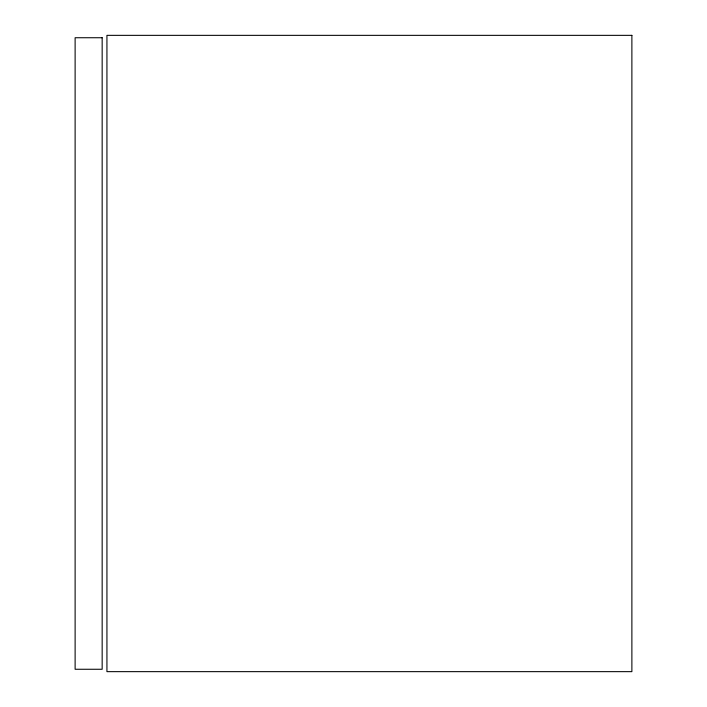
<?xml version="1.0" encoding="UTF-8"?>
<svg xmlns="http://www.w3.org/2000/svg" width="707" height="707" viewBox="0 0 707 707"><rect width="100%" height="100%" fill="white"/><g stroke="black" fill="none" stroke-linecap="round" stroke-linejoin="round"><path stroke-width="1.06" d="M631.881 35.35L106.934 35.35L106.934 671.65L631.881 671.65L631.881 35.35M102.162 37.736L75.119 37.736L75.119 669.264L102.162 669.264L102.162 37.736"/></g></svg>
